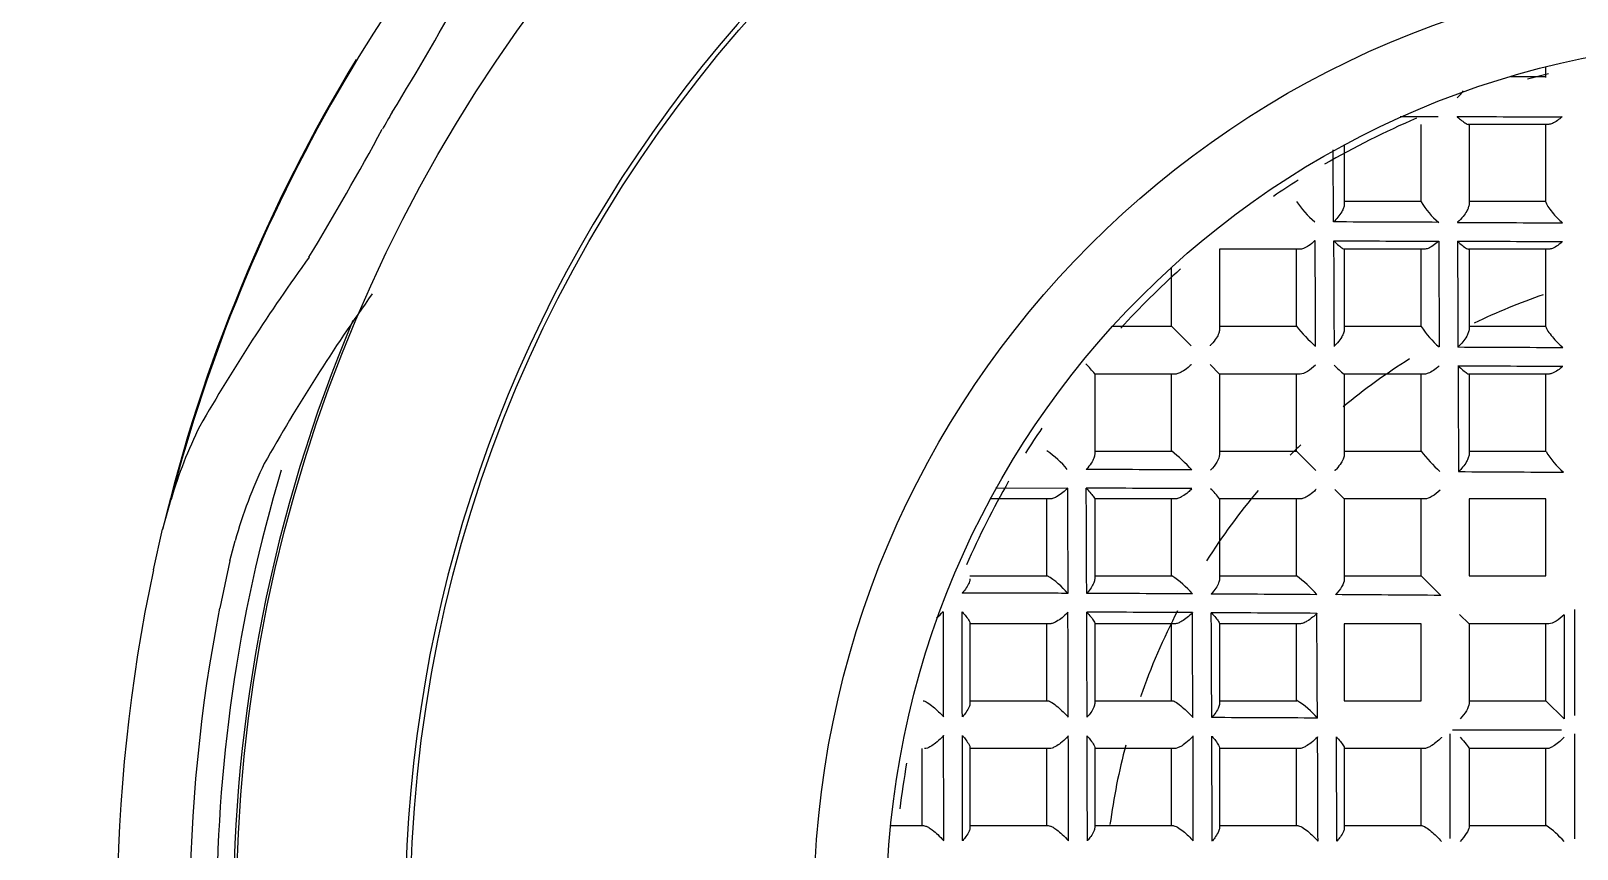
# Model space of a CAD drawing. Header units: millimetres. Extents: x -60 to 7633, y -2614 to 2146.
# Drawn here: x 4808.29 to 4818.94, y -1077.28 to -1071.64 of the extents above; entities that cross this region are included whole.
import ezdxf

# ---------------------------------------------------------------- set-up
doc = ezdxf.new("R2010")
doc.units = ezdxf.units.MM
doc.layers.get('0').update_dxf_attribs({"color": 250})

msp = doc.modelspace()

# ---------------------------------------------------------------- linework, layer by layer
at = {"linetype": 'Continuous'}
for p, q in [((4818.728, -1071.964), (4818.728, -1071.891)), ((4818.485, -1071.957), (4818.728, -1071.957)), ((4817.723, -1072.232), (4817.986, -1072.233)), ((4817.868, -1072.82), (4817.868, -1072.287)), ((4818.747, -1072.287), (4818.193, -1072.287)), ((4818.198, -1072.287), (4818.198, -1072.838)), ((4818.728, -1072.823), (4818.728, -1072.287)), ((4817.338, -1072.425), (4817.338, -1072.84)), ((4817.264, -1072.959), (4817.262, -1072.463)), ((4817.338, -1072.817), (4817.868, -1072.817)), ((4818.198, -1072.817), (4818.728, -1072.817)), ((4817.032, -1073.147), (4816.478, -1073.147)), ((4816.478, -1073.147), (4816.478, -1073.702)), ((4817.008, -1073.677), (4817.008, -1073.147)), ((4817.891, -1073.147), (4817.336, -1073.147)), ((4817.338, -1073.147), (4817.338, -1073.701)), ((4817.868, -1073.679), (4817.868, -1073.147)), ((4818.748, -1073.147), (4818.194, -1073.147)), ((4818.198, -1073.147), (4818.198, -1073.7)), ((4818.728, -1073.682), (4818.728, -1073.147)), ((4816.148, -1073.677), (4816.148, -1073.27)), ((4815.741, -1073.677), (4816.148, -1073.677)), ((4816.148, -1073.677), (4816.283, -1073.812)), ((4816.478, -1073.677), (4817.008, -1073.677)), ((4817.338, -1073.677), (4817.868, -1073.677)), ((4818.198, -1073.677), (4818.728, -1073.677)), ((4816.413, -1073.942), (4816.478, -1074.007)), ((4815.618, -1074.006), (4815.618, -1074.561)), ((4816.173, -1074.007), (4815.618, -1074.007)), ((4816.148, -1074.537), (4816.148, -1074.007)), ((4817.033, -1074.007), (4816.478, -1074.007)), ((4816.478, -1074.007), (4816.478, -1074.561)), ((4817.008, -1074.537), (4817.008, -1074.007)), ((4817.892, -1074.007), (4817.337, -1074.007)), ((4817.338, -1074.007), (4817.338, -1074.562)), ((4817.868, -1074.537), (4817.868, -1074.007)), ((4818.749, -1074.007), (4818.196, -1074.007)), ((4818.198, -1074.007), (4818.198, -1074.561)), ((4818.728, -1074.54), (4818.728, -1074.007)), ((4815.618, -1074.537), (4816.148, -1074.537)), ((4816.478, -1074.537), (4817.008, -1074.537)), ((4817.008, -1074.537), (4817.143, -1074.672)), ((4817.338, -1074.537), (4817.868, -1074.537)), ((4818.198, -1074.537), (4818.728, -1074.537)), ((4814.935, -1074.791), (4815.43, -1074.793)), ((4809.252, -1074.87), (4809.194, -1075.076)), ((4815.312, -1074.867), (4814.897, -1074.867)), ((4815.288, -1075.397), (4815.288, -1074.867)), ((4815.618, -1074.865), (4815.618, -1075.419)), ((4816.172, -1074.867), (4815.618, -1074.867)), ((4816.148, -1075.397), (4816.148, -1074.867)), ((4816.478, -1074.866), (4816.478, -1075.42)), ((4817.033, -1074.867), (4816.478, -1074.867)), ((4817.008, -1075.397), (4817.008, -1074.867)), ((4817.273, -1074.802), (4817.338, -1074.867)), ((4817.892, -1074.867), (4817.338, -1074.867)), ((4817.338, -1074.867), (4817.338, -1075.421)), ((4817.868, -1075.397), (4817.868, -1074.867)), ((4818.728, -1074.867), (4818.198, -1074.867)), ((4818.198, -1074.867), (4818.198, -1075.397)), ((4818.728, -1075.397), (4818.728, -1074.867)), ((4809.131, -1075.355), (4809.194, -1075.076)), ((4809.657, -1075.294), (4809.694, -1075.155)), ((4809.657, -1075.294), (4809.588, -1075.619)), ((4814.758, -1075.397), (4815.291, -1075.397)), ((4815.618, -1075.397), (4816.15, -1075.397)), ((4816.478, -1075.397), (4817.009, -1075.397)), ((4817.338, -1075.397), (4817.868, -1075.397)), ((4817.868, -1075.397), (4818.003, -1075.532)), ((4818.198, -1075.397), (4818.728, -1075.397)), ((4818.928, -1076.358), (4818.928, -1075.629)), ((4814.758, -1075.722), (4814.758, -1076.276)), ((4815.31, -1075.727), (4814.758, -1075.727)), ((4815.288, -1076.257), (4815.288, -1075.727)), ((4815.618, -1075.723), (4815.618, -1076.277)), ((4816.171, -1075.727), (4815.618, -1075.727)), ((4816.148, -1076.257), (4816.148, -1075.727)), ((4816.478, -1075.724), (4816.478, -1076.278)), ((4817.032, -1075.727), (4816.478, -1075.727)), ((4817.008, -1076.257), (4817.008, -1075.727)), ((4817.868, -1075.727), (4817.338, -1075.727)), ((4817.338, -1075.727), (4817.338, -1076.257)), ((4817.868, -1076.257), (4817.868, -1075.727)), ((4818.133, -1075.662), (4818.198, -1075.727)), ((4818.421, -1075.727), (4818.198, -1075.727)), ((4818.198, -1075.727), (4818.198, -1075.949)), ((4818.748, -1075.727), (4818.421, -1075.727)), ((4818.728, -1076.257), (4818.728, -1075.727)), ((4818.853, -1075.665), (4818.853, -1076.381)), ((4818.198, -1075.949), (4818.198, -1076.277)), ((4814.758, -1076.257), (4815.294, -1076.257)), ((4815.618, -1076.257), (4816.153, -1076.257)), ((4816.478, -1076.257), (4817.011, -1076.257)), ((4817.338, -1076.257), (4817.868, -1076.257)), ((4818.198, -1076.257), (4818.728, -1076.257)), ((4818.728, -1076.257), (4818.853, -1076.381)), ((4818.068, -1077.206), (4818.068, -1076.486)), ((4818.085, -1076.457), (4818.834, -1076.457)), ((4818.928, -1077.209), (4818.928, -1076.486)), ((4814.428, -1077.117), (4814.428, -1076.587)), ((4814.758, -1076.578), (4814.758, -1077.132)), ((4815.307, -1076.587), (4814.758, -1076.587)), ((4815.288, -1077.117), (4815.288, -1076.587)), ((4815.618, -1076.579), (4815.618, -1077.133)), ((4816.168, -1076.587), (4815.618, -1076.587)), ((4816.148, -1077.117), (4816.148, -1076.587)), ((4816.478, -1076.581), (4816.478, -1077.133)), ((4817.029, -1076.587), (4816.478, -1076.587)), ((4817.008, -1077.117), (4817.008, -1076.587)), ((4817.338, -1076.582), (4817.338, -1077.134)), ((4817.743, -1076.587), (4817.338, -1076.587)), ((4817.888, -1076.587), (4817.743, -1076.587)), ((4817.868, -1077.117), (4817.868, -1076.587)), ((4818.198, -1076.585), (4818.198, -1077.128)), ((4818.739, -1076.587), (4818.198, -1076.587)), ((4818.728, -1077.117), (4818.728, -1076.587)), ((4814.21, -1077.117), (4814.439, -1077.117)), ((4814.758, -1077.117), (4815.298, -1077.117)), ((4815.618, -1077.117), (4816.158, -1077.117)), ((4816.478, -1077.117), (4817.017, -1077.117)), ((4817.338, -1077.117), (4817.498, -1077.117)), ((4817.498, -1077.117), (4817.873, -1077.117)), ((4818.198, -1077.117), (4818.729, -1077.117))]:
    msp.add_line(p, q, dxfattribs=at)
for radius in [154.995, 153.2, 152.997, 152.9, 152.7, 32.5, 32, 10.48, 9.28, 6.5, 6]:
    msp.add_circle((4820.183, -1077.712), radius, dxfattribs=at)
for centre, radius, start, end in [((4820.183, -1077.712), 9.315, 255, 195), ((4820.183, -1077.712), 11.294, 134.5713, 165.4287), ((4791.758, -1060.557), 22.302, 328.5195, 331.1307), ((4820.183, -1077.712), 11.3, 148.6966, 166.5137), ((4820.183, -1077.712), 5.95, 103.9895, 105.4242), ((4817.863, -1071.822), 0.378, 311.8919, 321.5462), ((4820.529, -1077.912), 11.3, 149.6542, 150.3458), ((4820.794, -130.301), 941.936, 269.83707, 269.881125), ((4791.88, -1062.112), 21.418, 328.8155, 331.5343), ((4820.183, -1077.712), 5.95, 113.2314, 120.0576), ((4820.183, -1077.712), 5.95, 122.1072, 124.0616), ((4817.608, -1072.404), 0.729, 214.5689, 229.5156), ((4818.328, -1072.551), 0.533, 210.3252, 230.479), ((4821.058, -248.416), 824.552, 269.795684, 269.845969), ((5791.342, -1069.075), 974.215, 180.236025, 180.27882), ((5719.889, -1069.399), 902.632, 180.234203, 180.280399), ((5574.437, -1070.257), 756.453, 180.214705, 180.269877), ((5525.395, -1070.537), 707.281, 180.207028, 180.266046), ((4821.125, -264.866), 808.231, 269.786884, 269.838176), ((4820.964, -1080.991), 13.283, 144.0994, 150.0807), ((4820.183, -1077.712), 5.95, 131.8882, 137.4869), ((4821.43, -1081.144), 13.25, 144.5243, 150.5184), ((4820.183, -1077.712), 4.5, 109.1221, 115.6607), ((4820.183, -1077.712), 10.5, 157.1727, 203.4562), ((4817.95, -1072.922), 1.207, 218.7243, 227.7932), ((4818.375, -1073.358), 0.6, 212.2937, 230.3698), ((4821.721, -317.294), 756.535, 269.727356, 269.782102), ((4815.137, -1074.377), 0.608, 37.6495, 46.2932), ((4820.183, -1077.712), 4.5, 122.177, 129.3485), ((4817.631, -1073.603), 0.499, 223.4751, 234.0125), ((5323.494, -1071.513), 505.378, 180.27636, 180.35884), ((4821.895, -316.139), 757.82, 269.714716, 269.769361), ((4812.262, -1075.763), 3.139, 153.5756, 163.4795), ((4820.183, -1077.712), 5.95, 145.9471, 147.9145), ((4814.875, -1075.137), 0.729, 40.4844, 55.4311), ((4815.393, -1075.478), 1.207, 42.2068, 51.2757), ((4820.183, -1077.712), 4.5, 134.3426, 135.6509), ((4818.624, -1073.969), 0.946, 216.9575, 228.5123), ((4819.177, -1074.283), 0.517, 209.8216, 230.5632), ((4820.183, -1077.712), 10.616, 163.3469, 197.2643), ((4812.828, -1076.032), 3.254, 154.3269, 164.3587), ((4811.626, -2031.252), 956.596, 89.720786, 89.764369), ((4824.11, -145.788), 928.91, 269.630918, 269.675459), ((4820.183, -1077.712), 5.95, 150.0959, 156.3045), ((4811.776, -1998.524), 923.739, 89.720129, 89.765269), ((4816.074, -1075.159), 0.499, 35.9875, 46.5249), ((4820.183, -1077.712), 4.5, 139.8289, 147.4938), ((4820.183, -1077.712), 11.3, 167.9632, 192.0368), ((4815.022, -1075.857), 0.533, 39.521, 59.6748), ((4815.829, -1075.904), 0.6, 39.6302, 57.7063), ((4816.44, -1076.152), 0.946, 41.4877, 53.0425), ((4812.879, -1796.458), 720.945, 89.728765, 89.786654), ((4813.791, -1610.668), 535.152, 89.64052, 89.7184), ((4814.101, -1559.84), 484.324, 89.53839, 89.62421), ((4820.183, -1077.712), 10.8, 168.8254, 191.1746), ((4814.293, -1075.391), 0.378, 308.4538, 318.1081), ((3847.87, -1078.289), 966.709, 0.113853, 0.156784), ((3872.761, -1078.323), 941.947, 0.118875, 0.16293), ((3990.902, -1078.587), 824.537, 0.154031, 0.204317), ((4007.322, -1078.653), 808.247, 0.161824, 0.213116), ((4812.852, -1820.77), 745.128, 89.735453, 89.791474), ((4820.183, -1077.712), 4.5, 152.5435, 160.7809), ((4059.789, -1079.25), 756.511, 0.217897, 0.272645), ((4058.585, -1079.424), 757.846, 0.23064, 0.285283), ((4813.858, -1603.761), 528.116, 89.64293, 89.72186), ((3888.31, -1081.638), 928.858, 0.32454, 0.369083), ((4816.754, -1076.705), 0.517, 39.4368, 60.1784), ((4814.727, -1519.895), 443.525, 89.68652, 89.78065), ((4112.728, -1077.773), 701.85, 0.045103, 0.104188), ((4141.51, -1077.776), 673.198, 0.047273, 0.108862), ((4290.351, -1077.799), 525.087, 0.06296, 0.14182), ((4314.55, -1077.804), 501.018, 0.06656, 0.14919), ((4437.363, -1077.844), 378.935, 0.0939, 0.20297), ((4456.84, -1077.854), 359.588, 0.1005, 0.2154), ((4820.183, -1077.712), 4.5, 165.2031, 172.3054), ((4552.195, -1077.938), 264.963, 0.15433, 0.30991), ((4566.484, -1077.962), 250.804, 0.16828, 0.33256), ((4820.183, -1077.712), 5.95, 170.0865, 173.1504), ((4818.322, -1077.703), 0.714, 41.9329, 55.1883)]:
    msp.add_arc(centre, radius, start, end, dxfattribs=at)
for points, knots in [([(4818.115, -1072.233), (4818.116, -1072.234), (4818.116, -1072.234), (4818.117, -1072.235), (4818.127, -1072.244), (4818.137, -1072.252), (4818.146, -1072.26), (4818.158, -1072.268), (4818.168, -1072.276), (4818.177, -1072.281), (4818.184, -1072.284), (4818.189, -1072.287), (4818.193, -1072.287)], [0, 0, 0, 0, 0.013794, 0.013794, 0.013794, 0.332699, 0.332699, 0.332699, 0.717117, 0.717117, 0.717117, 1, 1, 1, 1]), ([(4818.84, -1072.235), (4818.839, -1072.236), (4818.839, -1072.236), (4818.838, -1072.236), (4818.828, -1072.245), (4818.818, -1072.253), (4818.808, -1072.26), (4818.795, -1072.269), (4818.783, -1072.276), (4818.772, -1072.281), (4818.763, -1072.284), (4818.754, -1072.287), (4818.747, -1072.287)], [0, 0, 0, 0, 0.014965, 0.014965, 0.014965, 0.324839, 0.324839, 0.324839, 0.702876, 0.702876, 0.702876, 1, 1, 1, 1]), ([(4817.338, -1072.84), (4817.338, -1072.847), (4817.336, -1072.855), (4817.333, -1072.863), (4817.33, -1072.872), (4817.326, -1072.88), (4817.321, -1072.889), (4817.314, -1072.902), (4817.304, -1072.915), (4817.294, -1072.927), (4817.285, -1072.938), (4817.275, -1072.948), (4817.265, -1072.958), (4817.265, -1072.958), (4817.264, -1072.959), (4817.264, -1072.959)], [0, 0, 0, 0, 0.206973, 0.206973, 0.206973, 0.411563, 0.411563, 0.411563, 0.722178, 0.722178, 0.722178, 0.987183, 0.987183, 0.987183, 1, 1, 1, 1]), ([(4818.198, -1072.838), (4818.198, -1072.845), (4818.196, -1072.852), (4818.193, -1072.86), (4818.191, -1072.868), (4818.187, -1072.876), (4818.182, -1072.884), (4818.175, -1072.897), (4818.166, -1072.909), (4818.157, -1072.921), (4818.145, -1072.935), (4818.132, -1072.949), (4818.119, -1072.961), (4818.119, -1072.962), (4818.118, -1072.962), (4818.118, -1072.962)], [0, 0, 0, 0, 0.187816, 0.187816, 0.187816, 0.373526, 0.373526, 0.373526, 0.654344, 0.654344, 0.654344, 0.987809, 0.987809, 0.987809, 1, 1, 1, 1]), ([(4818.728, -1072.823), (4818.728, -1072.829), (4818.733, -1072.84), (4818.749, -1072.865), (4818.76, -1072.879), (4818.793, -1072.919), (4818.818, -1072.944), (4818.841, -1072.965)], [0, 0, 0, 0, 0.25, 0.25, 0.5, 0.5, 1, 1, 1, 1]), ([(4817.135, -1073.088), (4817.135, -1073.089), (4817.134, -1073.089), (4817.134, -1073.09), (4817.121, -1073.102), (4817.106, -1073.114), (4817.092, -1073.123), (4817.081, -1073.13), (4817.069, -1073.137), (4817.057, -1073.141), (4817.048, -1073.145), (4817.04, -1073.147), (4817.032, -1073.147)], [0, 0, 0, 0, 0.014419, 0.014419, 0.014419, 0.410125, 0.410125, 0.410125, 0.735798, 0.735798, 0.735798, 1, 1, 1, 1]), ([(4817.265, -1073.089), (4817.265, -1073.089), (4817.265, -1073.09), (4817.266, -1073.09), (4817.278, -1073.102), (4817.29, -1073.112), (4817.3, -1073.121), (4817.31, -1073.129), (4817.319, -1073.137), (4817.326, -1073.141), (4817.33, -1073.144), (4817.334, -1073.147), (4817.336, -1073.147)], [0, 0, 0, 0, 0.013084, 0.013084, 0.013084, 0.39311, 0.39311, 0.39311, 0.743636, 0.743636, 0.743636, 1, 1, 1, 1]), ([(4817.989, -1073.092), (4817.989, -1073.092), (4817.988, -1073.093), (4817.988, -1073.093), (4817.976, -1073.104), (4817.964, -1073.114), (4817.951, -1073.122), (4817.939, -1073.13), (4817.927, -1073.137), (4817.916, -1073.141), (4817.907, -1073.144), (4817.898, -1073.147), (4817.891, -1073.147)], [0, 0, 0, 0, 0.014755, 0.014755, 0.014755, 0.370759, 0.370759, 0.370759, 0.720009, 0.720009, 0.720009, 1, 1, 1, 1]), ([(4818.118, -1073.092), (4818.119, -1073.093), (4818.119, -1073.093), (4818.12, -1073.093), (4818.13, -1073.103), (4818.141, -1073.112), (4818.15, -1073.12), (4818.161, -1073.129), (4818.171, -1073.136), (4818.18, -1073.141), (4818.186, -1073.144), (4818.191, -1073.147), (4818.194, -1073.147)], [0, 0, 0, 0, 0.013593, 0.013593, 0.013593, 0.347736, 0.347736, 0.347736, 0.724088, 0.724088, 0.724088, 1, 1, 1, 1]), ([(4818.842, -1073.095), (4818.841, -1073.095), (4818.841, -1073.095), (4818.84, -1073.096), (4818.83, -1073.105), (4818.819, -1073.113), (4818.809, -1073.121), (4818.797, -1073.129), (4818.784, -1073.136), (4818.773, -1073.141), (4818.764, -1073.144), (4818.755, -1073.147), (4818.748, -1073.147)], [0, 0, 0, 0, 0.014955, 0.014955, 0.014955, 0.332887, 0.332887, 0.332887, 0.705714, 0.705714, 0.705714, 1, 1, 1, 1]), ([(4816.478, -1073.702), (4816.478, -1073.709), (4816.476, -1073.717), (4816.473, -1073.726), (4816.469, -1073.737), (4816.463, -1073.748), (4816.456, -1073.759), (4816.447, -1073.773), (4816.436, -1073.788), (4816.424, -1073.801), (4816.421, -1073.804), (4816.417, -1073.808), (4816.414, -1073.811), (4816.414, -1073.812), (4816.413, -1073.812), (4816.413, -1073.813)], [0, 0, 0, 0, 0.236274, 0.236274, 0.236274, 0.522587, 0.522587, 0.522587, 0.888789, 0.888789, 0.888789, 0.986312, 0.986312, 0.986312, 1, 1, 1, 1]), ([(4817.338, -1073.701), (4817.338, -1073.708), (4817.336, -1073.716), (4817.333, -1073.725), (4817.33, -1073.733), (4817.326, -1073.742), (4817.321, -1073.751), (4817.313, -1073.764), (4817.303, -1073.778), (4817.292, -1073.791), (4817.285, -1073.799), (4817.277, -1073.807), (4817.269, -1073.815), (4817.269, -1073.816), (4817.268, -1073.816), (4817.268, -1073.817)], [0, 0, 0, 0, 0.219462, 0.219462, 0.219462, 0.43637, 0.43637, 0.43637, 0.765904, 0.765904, 0.765904, 0.986795, 0.986795, 0.986795, 1, 1, 1, 1]), ([(4818.198, -1073.7), (4818.198, -1073.706), (4818.196, -1073.714), (4818.193, -1073.722), (4818.19, -1073.73), (4818.186, -1073.739), (4818.182, -1073.747), (4818.174, -1073.76), (4818.165, -1073.773), (4818.155, -1073.785), (4818.145, -1073.797), (4818.134, -1073.809), (4818.123, -1073.819), (4818.122, -1073.82), (4818.122, -1073.82), (4818.121, -1073.821)], [0, 0, 0, 0, 0.198123, 0.198123, 0.198123, 0.393986, 0.393986, 0.393986, 0.691201, 0.691201, 0.691201, 0.987467, 0.987467, 0.987467, 1, 1, 1, 1]), ([(4818.728, -1073.682), (4818.728, -1073.687), (4818.733, -1073.698), (4818.75, -1073.723), (4818.761, -1073.737), (4818.795, -1073.777), (4818.821, -1073.803), (4818.844, -1073.824)], [0, 0, 0, 0, 0.25, 0.25, 0.5, 0.5, 1, 1, 1, 1]), ([(4816.284, -1073.941), (4816.283, -1073.942), (4816.283, -1073.942), (4816.282, -1073.943), (4816.279, -1073.946), (4816.275, -1073.949), (4816.272, -1073.953), (4816.259, -1073.965), (4816.245, -1073.976), (4816.23, -1073.985), (4816.219, -1073.992), (4816.208, -1073.998), (4816.197, -1074.001), (4816.189, -1074.005), (4816.18, -1074.007), (4816.173, -1074.007)], [0, 0, 0, 0, 0.013688, 0.013688, 0.013688, 0.111211, 0.111211, 0.111211, 0.477413, 0.477413, 0.477413, 0.763726, 0.763726, 0.763726, 1, 1, 1, 1]), ([(4817.993, -1073.95), (4817.993, -1073.95), (4817.992, -1073.951), (4817.992, -1073.951), (4817.979, -1073.963), (4817.965, -1073.974), (4817.952, -1073.982), (4817.94, -1073.99), (4817.928, -1073.997), (4817.917, -1074.001), (4817.908, -1074.005), (4817.899, -1074.007), (4817.892, -1074.007)], [0, 0, 0, 0, 0.014571, 0.014571, 0.014571, 0.393854, 0.393854, 0.393854, 0.729221, 0.729221, 0.729221, 1, 1, 1, 1]), ([(4818.122, -1073.95), (4818.122, -1073.951), (4818.123, -1073.951), (4818.123, -1073.952), (4818.135, -1073.962), (4818.146, -1073.972), (4818.156, -1073.981), (4818.166, -1073.989), (4818.176, -1073.996), (4818.183, -1074.001), (4818.189, -1074.004), (4818.193, -1074.007), (4818.196, -1074.007)], [0, 0, 0, 0, 0.013311, 0.013311, 0.013311, 0.371992, 0.371992, 0.371992, 0.734773, 0.734773, 0.734773, 1, 1, 1, 1]), ([(4818.845, -1073.954), (4818.844, -1073.954), (4818.844, -1073.955), (4818.843, -1073.955), (4818.832, -1073.965), (4818.821, -1073.973), (4818.81, -1073.981), (4818.798, -1073.989), (4818.786, -1073.996), (4818.774, -1074.001), (4818.765, -1074.004), (4818.756, -1074.007), (4818.749, -1074.007)], [0, 0, 0, 0, 0.014912, 0.014912, 0.014912, 0.34563, 0.34563, 0.34563, 0.710402, 0.710402, 0.710402, 1, 1, 1, 1]), ([(4815.618, -1074.561), (4815.618, -1074.568), (4815.616, -1074.577), (4815.612, -1074.586), (4815.608, -1074.597), (4815.602, -1074.609), (4815.594, -1074.621), (4815.585, -1074.635), (4815.573, -1074.649), (4815.561, -1074.663), (4815.561, -1074.663), (4815.56, -1074.664), (4815.56, -1074.664)], [0, 0, 0, 0, 0.264202, 0.264202, 0.264202, 0.589875, 0.589875, 0.589875, 0.985581, 0.985581, 0.985581, 1, 1, 1, 1]), ([(4817.338, -1074.562), (4817.338, -1074.569), (4817.336, -1074.577), (4817.333, -1074.586), (4817.329, -1074.597), (4817.323, -1074.608), (4817.316, -1074.619), (4817.307, -1074.633), (4817.296, -1074.647), (4817.284, -1074.661), (4817.281, -1074.664), (4817.277, -1074.668), (4817.274, -1074.671), (4817.273, -1074.672), (4817.273, -1074.672), (4817.272, -1074.673)], [0, 0, 0, 0, 0.23553, 0.23553, 0.23553, 0.520879, 0.520879, 0.520879, 0.886326, 0.886326, 0.886326, 0.986336, 0.986336, 0.986336, 1, 1, 1, 1]), ([(4818.198, -1074.561), (4818.198, -1074.568), (4818.196, -1074.576), (4818.193, -1074.584), (4818.19, -1074.592), (4818.186, -1074.601), (4818.181, -1074.61), (4818.173, -1074.623), (4818.164, -1074.636), (4818.153, -1074.649), (4818.145, -1074.659), (4818.136, -1074.668), (4818.127, -1074.677), (4818.127, -1074.677), (4818.126, -1074.678), (4818.126, -1074.678)], [0, 0, 0, 0, 0.212867, 0.212867, 0.212867, 0.423265, 0.423265, 0.423265, 0.743237, 0.743237, 0.743237, 0.986997, 0.986997, 0.986997, 1, 1, 1, 1]), ([(4815.43, -1074.793), (4815.43, -1074.793), (4815.43, -1074.794), (4815.429, -1074.794), (4815.42, -1074.804), (4815.409, -1074.814), (4815.399, -1074.823), (4815.386, -1074.833), (4815.373, -1074.842), (4815.36, -1074.85), (4815.352, -1074.855), (4815.343, -1074.859), (4815.335, -1074.862), (4815.326, -1074.865), (4815.318, -1074.867), (4815.312, -1074.867)], [0, 0, 0, 0, 0.012817, 0.012817, 0.012817, 0.277822, 0.277822, 0.277822, 0.588437, 0.588437, 0.588437, 0.793027, 0.793027, 0.793027, 1, 1, 1, 1]), ([(4815.56, -1074.793), (4815.561, -1074.794), (4815.561, -1074.794), (4815.561, -1074.795), (4815.573, -1074.807), (4815.584, -1074.819), (4815.592, -1074.829), (4815.601, -1074.839), (4815.608, -1074.848), (4815.612, -1074.854), (4815.616, -1074.859), (4815.618, -1074.863), (4815.618, -1074.865)], [0, 0, 0, 0, 0.013084, 0.013084, 0.013084, 0.39311, 0.39311, 0.39311, 0.743636, 0.743636, 0.743636, 1, 1, 1, 1]), ([(4816.288, -1074.797), (4816.287, -1074.797), (4816.287, -1074.797), (4816.286, -1074.798), (4816.279, -1074.806), (4816.27, -1074.814), (4816.262, -1074.821), (4816.249, -1074.832), (4816.236, -1074.842), (4816.222, -1074.849), (4816.214, -1074.854), (4816.205, -1074.859), (4816.196, -1074.862), (4816.188, -1074.865), (4816.179, -1074.867), (4816.172, -1074.867)], [0, 0, 0, 0, 0.013205, 0.013205, 0.013205, 0.234096, 0.234096, 0.234096, 0.56363, 0.56363, 0.56363, 0.780538, 0.780538, 0.780538, 1, 1, 1, 1]), ([(4817.144, -1074.801), (4817.143, -1074.802), (4817.143, -1074.802), (4817.143, -1074.803), (4817.139, -1074.806), (4817.135, -1074.809), (4817.132, -1074.813), (4817.119, -1074.825), (4817.105, -1074.836), (4817.09, -1074.845), (4817.079, -1074.852), (4817.068, -1074.858), (4817.057, -1074.862), (4817.049, -1074.865), (4817.04, -1074.867), (4817.033, -1074.867)], [0, 0, 0, 0, 0.013664, 0.013664, 0.013664, 0.113674, 0.113674, 0.113674, 0.479121, 0.479121, 0.479121, 0.76447, 0.76447, 0.76447, 1, 1, 1, 1]), ([(4814.758, -1075.418), (4814.758, -1075.426), (4814.756, -1075.434), (4814.752, -1075.444), (4814.748, -1075.455), (4814.741, -1075.467), (4814.733, -1075.479), (4814.725, -1075.491), (4814.716, -1075.503), (4814.706, -1075.514), (4814.705, -1075.514), (4814.705, -1075.515), (4814.704, -1075.515)], [0, 0, 0, 0, 0.286078, 0.286078, 0.286078, 0.644918, 0.644918, 0.644918, 0.985146, 0.985146, 0.985146, 1, 1, 1, 1]), ([(4815.618, -1075.419), (4815.618, -1075.427), (4815.616, -1075.436), (4815.612, -1075.445), (4815.608, -1075.456), (4815.601, -1075.468), (4815.593, -1075.48), (4815.585, -1075.492), (4815.575, -1075.505), (4815.564, -1075.517), (4815.564, -1075.517), (4815.563, -1075.518), (4815.563, -1075.518)], [0, 0, 0, 0, 0.279991, 0.279991, 0.279991, 0.629241, 0.629241, 0.629241, 0.985245, 0.985245, 0.985245, 1, 1, 1, 1]), ([(4816.478, -1075.42), (4816.478, -1075.428), (4816.476, -1075.437), (4816.472, -1075.446), (4816.468, -1075.457), (4816.461, -1075.469), (4816.454, -1075.481), (4816.445, -1075.494), (4816.434, -1075.508), (4816.422, -1075.52), (4816.422, -1075.521), (4816.422, -1075.521), (4816.421, -1075.522)], [0, 0, 0, 0, 0.270779, 0.270779, 0.270779, 0.606146, 0.606146, 0.606146, 0.985429, 0.985429, 0.985429, 1, 1, 1, 1]), ([(4815.433, -1075.518), (4815.374, -1075.517), (4815.315, -1075.517), (4815.256, -1075.517), (4815.072, -1075.516), (4814.888, -1075.516), (4814.704, -1075.515)], [0, 0, 0, 0, 0.2423, 0.2423, 0.2423, 1, 1, 1, 1]), ([(4814.705, -1075.644), (4814.705, -1075.645), (4814.705, -1075.645), (4814.706, -1075.646), (4814.715, -1075.656), (4814.723, -1075.666), (4814.731, -1075.675), (4814.74, -1075.686), (4814.747, -1075.697), (4814.752, -1075.706), (4814.756, -1075.712), (4814.758, -1075.718), (4814.758, -1075.722)], [0, 0, 0, 0, 0.013794, 0.013794, 0.013794, 0.332699, 0.332699, 0.332699, 0.717117, 0.717117, 0.717117, 1, 1, 1, 1]), ([(4815.434, -1075.647), (4815.433, -1075.647), (4815.433, -1075.647), (4815.432, -1075.648), (4815.42, -1075.661), (4815.407, -1075.674), (4815.393, -1075.685), (4815.381, -1075.695), (4815.368, -1075.704), (4815.356, -1075.711), (4815.347, -1075.716), (4815.339, -1075.719), (4815.331, -1075.722), (4815.324, -1075.725), (4815.316, -1075.727), (4815.31, -1075.727)], [0, 0, 0, 0, 0.012191, 0.012191, 0.012191, 0.345656, 0.345656, 0.345656, 0.626474, 0.626474, 0.626474, 0.812184, 0.812184, 0.812184, 1, 1, 1, 1]), ([(4815.563, -1075.647), (4815.564, -1075.647), (4815.564, -1075.648), (4815.565, -1075.648), (4815.574, -1075.659), (4815.583, -1075.669), (4815.591, -1075.679), (4815.6, -1075.69), (4815.607, -1075.7), (4815.612, -1075.708), (4815.616, -1075.714), (4815.618, -1075.72), (4815.618, -1075.723)], [0, 0, 0, 0, 0.013593, 0.013593, 0.013593, 0.347736, 0.347736, 0.347736, 0.724088, 0.724088, 0.724088, 1, 1, 1, 1]), ([(4816.292, -1075.65), (4816.292, -1075.65), (4816.291, -1075.651), (4816.291, -1075.651), (4816.28, -1075.663), (4816.268, -1075.674), (4816.256, -1075.684), (4816.244, -1075.694), (4816.231, -1075.703), (4816.218, -1075.71), (4816.21, -1075.715), (4816.201, -1075.719), (4816.193, -1075.722), (4816.185, -1075.725), (4816.177, -1075.727), (4816.171, -1075.727)], [0, 0, 0, 0, 0.012533, 0.012533, 0.012533, 0.308799, 0.308799, 0.308799, 0.606014, 0.606014, 0.606014, 0.801877, 0.801877, 0.801877, 1, 1, 1, 1]), ([(4816.422, -1075.651), (4816.422, -1075.651), (4816.422, -1075.651), (4816.423, -1075.652), (4816.434, -1075.663), (4816.443, -1075.675), (4816.452, -1075.685), (4816.46, -1075.695), (4816.468, -1075.704), (4816.472, -1075.712), (4816.476, -1075.717), (4816.478, -1075.722), (4816.478, -1075.724)], [0, 0, 0, 0, 0.013311, 0.013311, 0.013311, 0.371992, 0.371992, 0.371992, 0.734773, 0.734773, 0.734773, 1, 1, 1, 1]), ([(4817.149, -1075.655), (4817.149, -1075.655), (4817.148, -1075.656), (4817.148, -1075.656), (4817.139, -1075.665), (4817.13, -1075.674), (4817.12, -1075.682), (4817.108, -1075.692), (4817.094, -1075.702), (4817.081, -1075.71), (4817.073, -1075.715), (4817.064, -1075.719), (4817.055, -1075.722), (4817.047, -1075.725), (4817.039, -1075.727), (4817.032, -1075.727)], [0, 0, 0, 0, 0.013003, 0.013003, 0.013003, 0.256763, 0.256763, 0.256763, 0.576735, 0.576735, 0.576735, 0.787133, 0.787133, 0.787133, 1, 1, 1, 1]), ([(4814.435, -1076.257), (4814.448, -1076.257), (4814.478, -1076.276), (4814.531, -1076.32), (4814.556, -1076.345), (4814.576, -1076.368)], [0, 0, 0, 0, 0.5, 0.5, 1, 1, 1, 1]), ([(4814.758, -1076.276), (4814.758, -1076.283), (4814.756, -1076.291), (4814.752, -1076.3), (4814.747, -1076.312), (4814.74, -1076.324), (4814.732, -1076.336), (4814.725, -1076.347), (4814.716, -1076.357), (4814.708, -1076.367), (4814.707, -1076.368), (4814.707, -1076.368), (4814.706, -1076.368)], [0, 0, 0, 0, 0.297124, 0.297124, 0.297124, 0.675161, 0.675161, 0.675161, 0.985035, 0.985035, 0.985035, 1, 1, 1, 1]), ([(4815.294, -1076.257), (4815.3, -1076.257), (4815.311, -1076.262), (4815.336, -1076.278), (4815.35, -1076.288), (4815.39, -1076.322), (4815.415, -1076.347), (4815.436, -1076.37)], [0, 0, 0, 0, 0.25, 0.25, 0.5, 0.5, 1, 1, 1, 1]), ([(4815.618, -1076.277), (4815.618, -1076.284), (4815.616, -1076.292), (4815.612, -1076.301), (4815.607, -1076.313), (4815.6, -1076.325), (4815.592, -1076.338), (4815.585, -1076.348), (4815.576, -1076.359), (4815.567, -1076.369), (4815.567, -1076.37), (4815.566, -1076.37), (4815.566, -1076.371)], [0, 0, 0, 0, 0.294286, 0.294286, 0.294286, 0.667113, 0.667113, 0.667113, 0.985045, 0.985045, 0.985045, 1, 1, 1, 1]), ([(4816.153, -1076.257), (4816.159, -1076.257), (4816.169, -1076.262), (4816.194, -1076.278), (4816.208, -1076.289), (4816.249, -1076.324), (4816.274, -1076.349), (4816.295, -1076.373)], [0, 0, 0, 0, 0.25, 0.25, 0.5, 0.5, 1, 1, 1, 1]), ([(4816.478, -1076.278), (4816.478, -1076.285), (4816.476, -1076.294), (4816.472, -1076.303), (4816.467, -1076.314), (4816.461, -1076.327), (4816.452, -1076.339), (4816.445, -1076.35), (4816.436, -1076.361), (4816.426, -1076.372), (4816.426, -1076.372), (4816.425, -1076.373), (4816.425, -1076.373)], [0, 0, 0, 0, 0.289598, 0.289598, 0.289598, 0.65437, 0.65437, 0.65437, 0.985088, 0.985088, 0.985088, 1, 1, 1, 1]), ([(4814.577, -1076.497), (4814.576, -1076.498), (4814.576, -1076.498), (4814.575, -1076.499), (4814.571, -1076.503), (4814.567, -1076.508), (4814.563, -1076.512), (4814.55, -1076.525), (4814.536, -1076.538), (4814.521, -1076.55), (4814.51, -1076.558), (4814.499, -1076.566), (4814.487, -1076.572), (4814.48, -1076.577), (4814.472, -1076.58), (4814.465, -1076.583), (4814.458, -1076.585), (4814.452, -1076.587), (4814.446, -1076.587)], [0, 0, 0, 0, 0.011348, 0.011348, 0.011348, 0.116907, 0.116907, 0.116907, 0.436701, 0.436701, 0.436701, 0.675798, 0.675798, 0.675798, 0.837062, 0.837062, 0.837062, 1, 1, 1, 1]), ([(4814.707, -1076.497), (4814.707, -1076.498), (4814.707, -1076.498), (4814.708, -1076.499), (4814.716, -1076.508), (4814.724, -1076.517), (4814.73, -1076.526), (4814.739, -1076.538), (4814.747, -1076.55), (4814.752, -1076.56), (4814.756, -1076.567), (4814.758, -1076.574), (4814.758, -1076.578)], [0, 0, 0, 0, 0.014252, 0.014252, 0.014252, 0.306746, 0.306746, 0.306746, 0.70396, 0.70396, 0.70396, 1, 1, 1, 1]), ([(4815.436, -1076.499), (4815.436, -1076.499), (4815.435, -1076.5), (4815.435, -1076.5), (4815.432, -1076.504), (4815.429, -1076.507), (4815.425, -1076.511), (4815.413, -1076.524), (4815.398, -1076.537), (4815.383, -1076.549), (4815.372, -1076.558), (4815.36, -1076.566), (4815.349, -1076.572), (4815.341, -1076.576), (4815.334, -1076.58), (4815.326, -1076.583), (4815.319, -1076.585), (4815.312, -1076.587), (4815.307, -1076.587)], [0, 0, 0, 0, 0.0115, 0.0115, 0.0115, 0.093513, 0.093513, 0.093513, 0.420477, 0.420477, 0.420477, 0.667211, 0.667211, 0.667211, 0.832727, 0.832727, 0.832727, 1, 1, 1, 1]), ([(4815.566, -1076.499), (4815.567, -1076.5), (4815.567, -1076.5), (4815.567, -1076.501), (4815.576, -1076.51), (4815.584, -1076.52), (4815.59, -1076.528), (4815.599, -1076.54), (4815.607, -1076.552), (4815.612, -1076.561), (4815.616, -1076.568), (4815.618, -1076.575), (4815.618, -1076.579)], [0, 0, 0, 0, 0.014142, 0.014142, 0.014142, 0.312027, 0.312027, 0.312027, 0.706914, 0.706914, 0.706914, 1, 1, 1, 1]), ([(4816.296, -1076.501), (4816.295, -1076.502), (4816.295, -1076.502), (4816.294, -1076.503), (4816.292, -1076.505), (4816.291, -1076.507), (4816.289, -1076.509), (4816.276, -1076.523), (4816.261, -1076.536), (4816.246, -1076.548), (4816.235, -1076.557), (4816.223, -1076.565), (4816.211, -1076.572), (4816.203, -1076.576), (4816.195, -1076.58), (4816.188, -1076.582), (4816.181, -1076.585), (4816.174, -1076.587), (4816.168, -1076.587)], [0, 0, 0, 0, 0.011715, 0.011715, 0.011715, 0.060732, 0.060732, 0.060732, 0.397296, 0.397296, 0.397296, 0.654831, 0.654831, 0.654831, 0.826479, 0.826479, 0.826479, 1, 1, 1, 1]), ([(4816.425, -1076.502), (4816.426, -1076.502), (4816.426, -1076.503), (4816.427, -1076.503), (4816.435, -1076.513), (4816.443, -1076.523), (4816.451, -1076.532), (4816.459, -1076.543), (4816.467, -1076.554), (4816.472, -1076.564), (4816.476, -1076.57), (4816.478, -1076.576), (4816.478, -1076.581)], [0, 0, 0, 0, 0.013976, 0.013976, 0.013976, 0.321504, 0.321504, 0.321504, 0.711834, 0.711834, 0.711834, 1, 1, 1, 1]), ([(4817.154, -1076.505), (4817.154, -1076.506), (4817.153, -1076.506), (4817.153, -1076.507), (4817.14, -1076.521), (4817.126, -1076.534), (4817.111, -1076.546), (4817.099, -1076.556), (4817.086, -1076.564), (4817.074, -1076.571), (4817.066, -1076.576), (4817.058, -1076.58), (4817.05, -1076.582), (4817.043, -1076.585), (4817.035, -1076.587), (4817.029, -1076.587)], [0, 0, 0, 0, 0.012042, 0.012042, 0.012042, 0.36189, 0.36189, 0.36189, 0.635674, 0.635674, 0.635674, 0.816818, 0.816818, 0.816818, 1, 1, 1, 1]), ([(4817.284, -1076.506), (4817.284, -1076.506), (4817.285, -1076.507), (4817.285, -1076.507), (4817.295, -1076.518), (4817.303, -1076.528), (4817.311, -1076.537), (4817.32, -1076.548), (4817.327, -1076.559), (4817.332, -1076.567), (4817.336, -1076.573), (4817.338, -1076.579), (4817.338, -1076.582)], [0, 0, 0, 0, 0.013705, 0.013705, 0.013705, 0.340198, 0.340198, 0.340198, 0.720806, 0.720806, 0.720806, 1, 1, 1, 1]), ([(4818.008, -1076.509), (4818.008, -1076.509), (4818.008, -1076.51), (4818.007, -1076.51), (4817.996, -1076.522), (4817.983, -1076.534), (4817.97, -1076.545), (4817.958, -1076.554), (4817.946, -1076.563), (4817.933, -1076.571), (4817.925, -1076.575), (4817.917, -1076.579), (4817.909, -1076.582), (4817.901, -1076.585), (4817.894, -1076.587), (4817.888, -1076.587)], [0, 0, 0, 0, 0.012306, 0.012306, 0.012306, 0.321674, 0.321674, 0.321674, 0.615302, 0.615302, 0.615302, 0.806528, 0.806528, 0.806528, 1, 1, 1, 1]), ([(4818.136, -1076.509), (4818.152, -1076.526), (4818.167, -1076.542), (4818.189, -1076.57), (4818.198, -1076.581), (4818.198, -1076.585)], [0, 0, 0, 0, 0.5, 0.5, 1, 1, 1, 1]), ([(4818.853, -1076.509), (4818.852, -1076.509), (4818.852, -1076.51), (4818.851, -1076.51), (4818.839, -1076.523), (4818.826, -1076.534), (4818.814, -1076.545), (4818.801, -1076.555), (4818.789, -1076.564), (4818.778, -1076.571), (4818.77, -1076.576), (4818.763, -1076.579), (4818.756, -1076.582), (4818.75, -1076.585), (4818.744, -1076.587), (4818.739, -1076.587)], [0, 0, 0, 0, 0.012123, 0.012123, 0.012123, 0.325956, 0.325956, 0.325956, 0.621561, 0.621561, 0.621561, 0.809611, 0.809611, 0.809611, 1, 1, 1, 1]), ([(4814.439, -1077.117), (4814.443, -1077.117), (4814.448, -1077.118), (4814.453, -1077.12), (4814.459, -1077.122), (4814.465, -1077.125), (4814.472, -1077.129), (4814.48, -1077.134), (4814.49, -1077.14), (4814.499, -1077.147), (4814.512, -1077.157), (4814.525, -1077.168), (4814.537, -1077.179), (4814.551, -1077.192), (4814.564, -1077.206), (4814.576, -1077.22), (4814.577, -1077.22), (4814.577, -1077.22), (4814.578, -1077.221)], [0, 0, 0, 0, 0.130615, 0.130615, 0.130615, 0.260342, 0.260342, 0.260342, 0.438697, 0.438697, 0.438697, 0.690382, 0.690382, 0.690382, 0.989825, 0.989825, 0.989825, 1, 1, 1, 1]), ([(4814.758, -1077.132), (4814.758, -1077.139), (4814.756, -1077.147), (4814.752, -1077.156), (4814.747, -1077.167), (4814.74, -1077.179), (4814.731, -1077.192), (4814.724, -1077.201), (4814.717, -1077.21), (4814.709, -1077.22), (4814.708, -1077.22), (4814.708, -1077.221), (4814.708, -1077.221)], [0, 0, 0, 0, 0.303662, 0.303662, 0.303662, 0.696688, 0.696688, 0.696688, 0.9851, 0.9851, 0.9851, 1, 1, 1, 1]), ([(4815.298, -1077.117), (4815.302, -1077.117), (4815.307, -1077.118), (4815.313, -1077.12), (4815.318, -1077.122), (4815.324, -1077.125), (4815.331, -1077.129), (4815.339, -1077.134), (4815.349, -1077.14), (4815.358, -1077.147), (4815.37, -1077.156), (4815.383, -1077.167), (4815.395, -1077.178), (4815.41, -1077.192), (4815.424, -1077.206), (4815.436, -1077.22), (4815.437, -1077.221), (4815.437, -1077.221), (4815.438, -1077.222)], [0, 0, 0, 0, 0.129049, 0.129049, 0.129049, 0.257259, 0.257259, 0.257259, 0.432473, 0.432473, 0.432473, 0.68013, 0.68013, 0.68013, 0.989883, 0.989883, 0.989883, 1, 1, 1, 1]), ([(4815.618, -1077.133), (4815.618, -1077.139), (4815.616, -1077.148), (4815.612, -1077.156), (4815.607, -1077.168), (4815.6, -1077.18), (4815.591, -1077.192), (4815.584, -1077.202), (4815.577, -1077.211), (4815.569, -1077.22), (4815.568, -1077.221), (4815.568, -1077.221), (4815.568, -1077.222)], [0, 0, 0, 0, 0.303302, 0.303302, 0.303302, 0.695194, 0.695194, 0.695194, 0.985076, 0.985076, 0.985076, 1, 1, 1, 1]), ([(4816.158, -1077.117), (4816.172, -1077.117), (4816.202, -1077.135), (4816.253, -1077.176), (4816.277, -1077.2), (4816.297, -1077.223)], [0, 0, 0, 0, 0.5, 0.5, 1, 1, 1, 1]), ([(4816.478, -1077.133), (4816.478, -1077.14), (4816.476, -1077.148), (4816.472, -1077.157), (4816.467, -1077.168), (4816.46, -1077.181), (4816.451, -1077.193), (4816.444, -1077.203), (4816.437, -1077.212), (4816.429, -1077.222), (4816.428, -1077.222), (4816.428, -1077.223), (4816.427, -1077.223)], [0, 0, 0, 0, 0.30264, 0.30264, 0.30264, 0.692716, 0.692716, 0.692716, 0.985046, 0.985046, 0.985046, 1, 1, 1, 1]), ([(4817.017, -1077.117), (4817.031, -1077.117), (4817.061, -1077.135), (4817.113, -1077.178), (4817.137, -1077.201), (4817.157, -1077.225)], [0, 0, 0, 0, 0.5, 0.5, 1, 1, 1, 1]), ([(4817.338, -1077.134), (4817.338, -1077.141), (4817.336, -1077.15), (4817.332, -1077.158), (4817.327, -1077.17), (4817.32, -1077.182), (4817.311, -1077.195), (4817.304, -1077.204), (4817.297, -1077.214), (4817.288, -1077.223), (4817.288, -1077.224), (4817.288, -1077.224), (4817.287, -1077.225)], [0, 0, 0, 0, 0.301267, 0.301267, 0.301267, 0.68809, 0.68809, 0.68809, 0.98501, 0.98501, 0.98501, 1, 1, 1, 1]), ([(4817.873, -1077.117), (4817.884, -1077.117), (4817.912, -1077.136), (4817.962, -1077.178), (4817.987, -1077.202), (4818.008, -1077.226)], [0, 0, 0, 0, 0.5, 0.5, 1, 1, 1, 1]), ([(4818.198, -1077.128), (4818.198, -1077.139), (4818.19, -1077.155), (4818.167, -1077.19), (4818.152, -1077.208), (4818.136, -1077.226)], [0, 0, 0, 0, 0.5, 0.5, 1, 1, 1, 1])]:
    msp.add_open_spline(points, degree=3, knots=knots, dxfattribs=at)
for points in [[(4817.989, -1072.962), (4817.745, -1072.961), (4817.504, -1072.96), (4817.264, -1072.959)], [(4817.265, -1073.089), (4817.504, -1073.09), (4817.746, -1073.091), (4817.989, -1073.092)], [(4817.139, -1073.945), (4817.105, -1073.978), (4817.063, -1074.007), (4817.033, -1074.007)], [(4816.478, -1074.561), (4816.478, -1074.592), (4816.45, -1074.634), (4816.417, -1074.668)], [(4815.43, -1074.793), (4815.431, -1075.033), (4815.432, -1075.274), (4815.433, -1075.518)], [(4815.563, -1075.518), (4815.562, -1075.274), (4815.561, -1075.033), (4815.56, -1074.793)], [(4817.998, -1074.807), (4817.964, -1074.839), (4817.922, -1074.867), (4817.892, -1074.867)], [(4817.338, -1075.421), (4817.338, -1075.451), (4817.31, -1075.493), (4817.278, -1075.527)], [(4818.853, -1075.665), (4818.818, -1075.698), (4818.776, -1075.727), (4818.748, -1075.727)], [(4818.198, -1076.277), (4818.198, -1076.304), (4818.169, -1076.347), (4818.136, -1076.381)]]:
    msp.add_open_spline(points, degree=3, dxfattribs=at)

doc.saveas('drawing.dxf')
